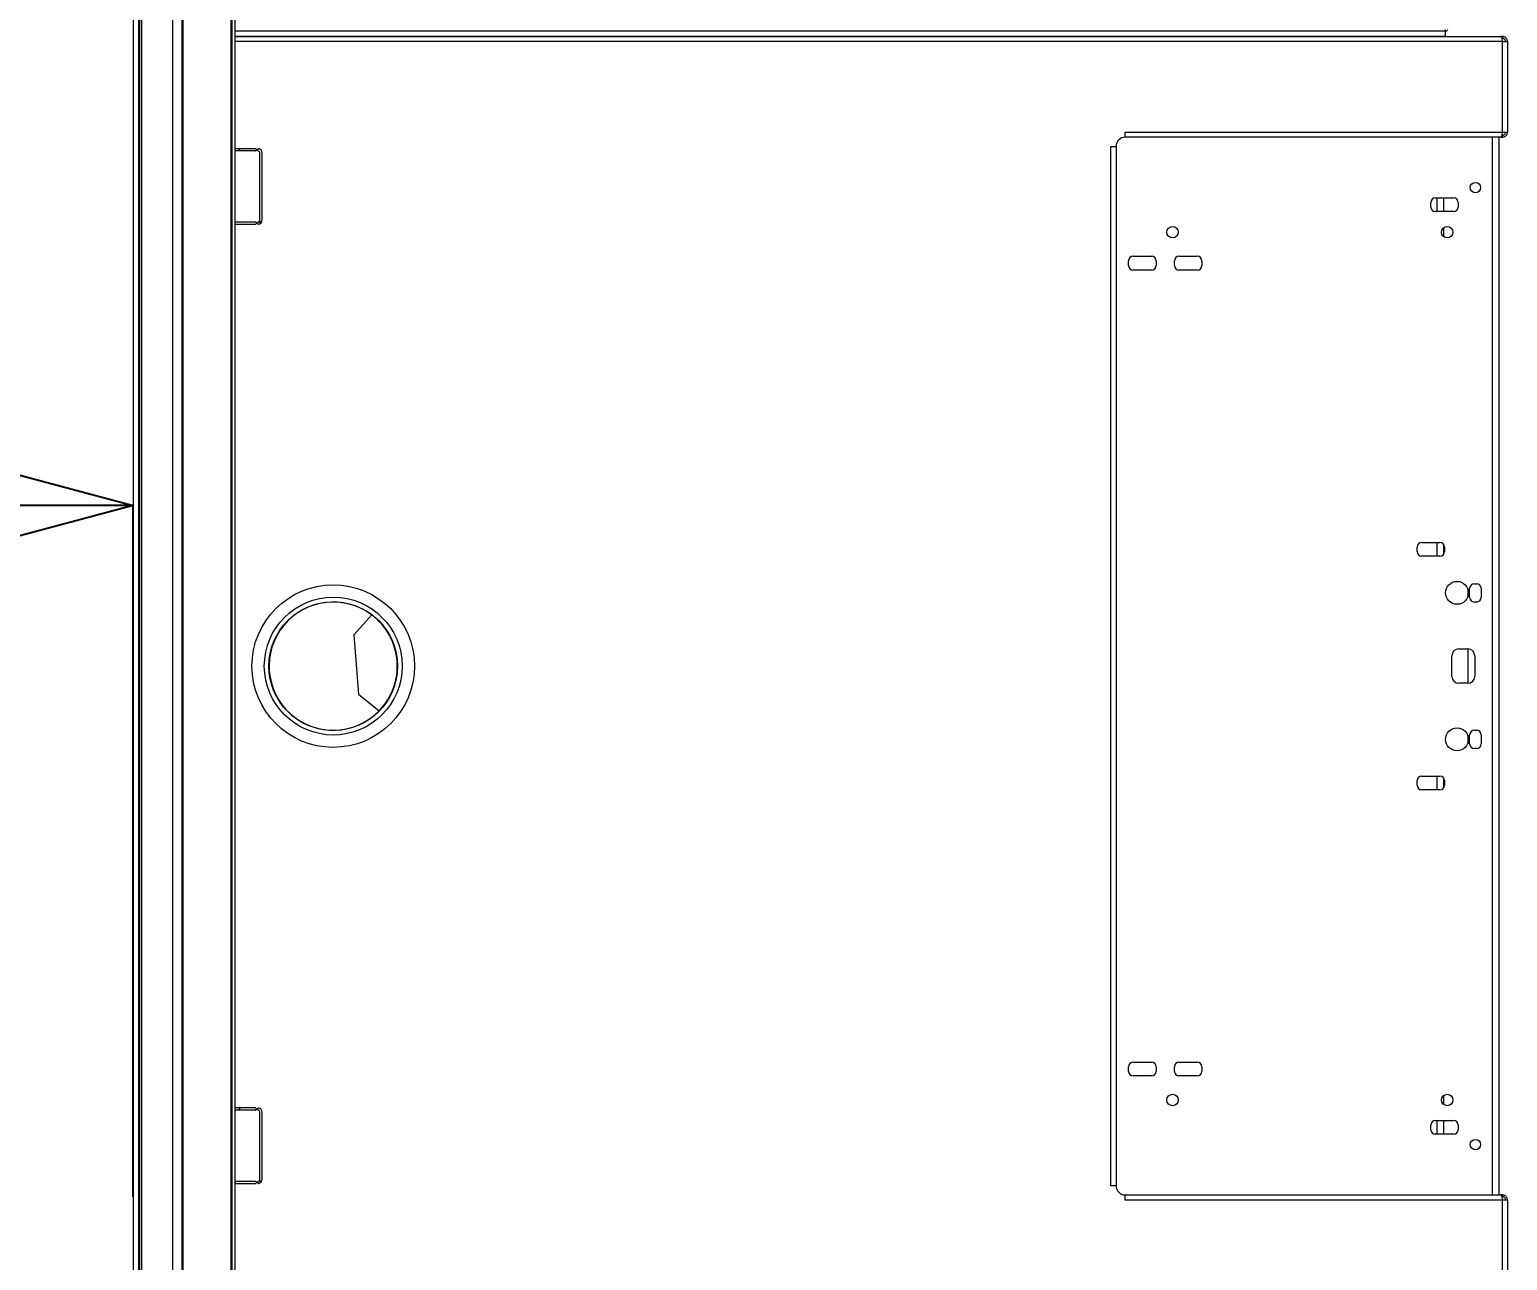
# Model space of a CAD drawing. Extents: x -150237 to 313168, y -187365 to 36962.
# Drawn here: x -37212 to -36566, y -165721 to -165183 of the extents above; entities that cross this region are included whole.
import ezdxf

# ---------------------------------------------------------------- set-up
doc = ezdxf.new("R2010")
doc.units = 0
doc.header["$LTSCALE"] = 50
doc.header["$PDMODE"] = 34
doc.header["$PDSIZE"] = 20
doc.layers.get('0').update_dxf_attribs({"linetype": 'CONTINUOUS'})
doc.layers.get('Defpoints').update_dxf_attribs({"linetype": 'CONTINUOUS'})
doc.layers.add('оборудование', color=90, linetype='CONTINUOUS')
doc.styles.get("Standard").update_dxf_attribs({"font": 'isocpeur.ttf'})
doc.dimstyles.get("Standard").update_dxf_attribs({"dimscale": 0, "dimtxt": 180, "dimasz": 75, "dimexe": 0, "dimexo": 0, "dimgap": 30, "dimtad": 1, "dimdec": 0, "dimdsep": 46, "dimtxsty": 'Standard', "dimblk1": 'OPEN30', "dimblk2": 'OPEN30', "dimsah": 1, "dimcen": 25, "dimadec": 0, "dimazin": 0, "dimtfac": 1, "dimtdec": 0, "dimtmove": 0, "dimatfit": 3, "dimldrblk": 'OPEN30', "dimfxl": 1, "dimtolj": 1, "dimtzin": 0, "dimarcsym": 0})

# ---------------------------------------------------------------- blocks, each defined once
blk = doc.blocks.new('*U70')
at = {"layer": 'оборудование', "color": 1, "linetype": 'Continuous', "lineweight": 15}
for p, q in [((2250.3, -0.03), (49.7, -0.03)), ((2250.3, -2.37), (49.7, -2.37)), ((49.7, -3.05), (2250.3, -3.05)), ((2250.3, -3.7), (49.8, -3.7)), ((2250.3, -17.23), (49.8, -17.23)), ((2250.3, -21.3), (49.7, -21.3)), ((2250.3, -21.73), (49.7, -21.73)), ((49.7, -42.9), (2250.3, -42.9)), ((49.7, -43.34), (2250.3, -43.34)), ((49.7, -44.73), (2250.3, -44.73)), ((748.75, -44.73), (748.75, -53.55)), ((749.75, -44.73), (749.75, -53.55)), ((780.75, -53.55), (780.75, -44.73)), ((781.75, -53.55), (781.75, -44.73)), ((1167.75, -44.73), (1167.75, -53.55)), ((1168.75, -44.73), (1168.75, -53.55)), ((1199.75, -53.55), (1199.75, -44.73)), ((1200.75, -53.55), (1200.75, -44.73)), ((1247.55, -598.3), (1247.55, -44.73)), ((1249.75, -44.73), (1249.75, -597.59)), ((1249.85, -44.73), (1249.85, -573.5)), ((1252.05, -573.5), (1252.05, -44.73)), ((749.5, -53.8), (749, -53.8)), ((749.02, -54.5), (749.53, -54.5)), ((749.08, -55.6), (750, -55.6)), ((750, -55.16), (750, -55.6)), ((750, -55.6), (750, -56.36)), ((750.75, -55.5), (779.75, -55.5)), ((750.75, -56.5), (779.75, -56.5)), ((780.98, -54.5), (781.48, -54.5)), ((781.5, -53.8), (781, -53.8)), ((1168.5, -53.8), (1168, -53.8)), ((1168.02, -54.5), (1168.53, -54.5)), ((1168.08, -55.6), (1169, -55.6)), ((1169, -55.16), (1169, -55.6)), ((1169, -55.6), (1169, -56.36)), ((1169.75, -55.5), (1198.75, -55.5)), ((1169.75, -56.5), (1198.75, -56.5)), ((1199.98, -54.5), (1200.48, -54.5)), ((1200.5, -53.8), (1200, -53.8)), ((1249.75, -55.6), (1249.85, -55.6)), ((1249.85, -57.27), (1249.75, -57.39)), ((1249.75, -70.5), (1249.85, -70.5)), ((1249.75, -73.5), (1249.85, -73.5)), ((1249.85, -73.87), (1249.75, -73.87)), ((1249.75, -75.27), (1249.85, -75.27)), ((1249.85, -75.87), (1249.75, -75.95)), ((988.48, -96.47), (962.56, -98.47)), ((997.12, -104.35), (988.48, -96.47)), ((962.56, -98.47), (955.24, -107.59)), ((1249.75, -106.6), (1249.85, -106.68)), ((1249.85, -107.27), (1249.75, -107.27)), ((747.75, -427.3), (1201.75, -427.3)), ((747.75, -429.5), (747.75, -427.3)), ((1201.75, -429.5), (747.75, -429.5)), ((1201.75, -427.3), (1201.75, -429.5)), ((741.55, -433.5), (743.75, -433.5)), ((741.55, -598.3), (741.55, -433.5)), ((743.75, -433.5), (743.75, -597.59)), ((795.75, -445), (795.75, -437)), ((797.75, -435), (799.75, -435)), ((801.75, -437), (801.75, -445)), ((1147.75, -445), (1147.75, -437)), ((1149.75, -435), (1151.75, -435)), ((1153.75, -437), (1153.75, -445)), ((1205.75, -433.5), (1207.95, -433.5)), ((1205.75, -597.59), (1205.75, -433.5)), ((1207.95, -433.5), (1207.95, -598.3)), ((799.75, -447), (797.75, -447)), ((1151.75, -447), (1149.75, -447)), ((795.75, -465), (795.75, -457)), ((797.75, -455), (799.75, -455)), ((801.75, -457), (801.75, -465)), ((1147.75, -465), (1147.75, -457)), ((1149.75, -455), (1151.75, -455)), ((1153.75, -457), (1153.75, -465)), ((799.75, -467), (797.75, -467)), ((1151.75, -467), (1149.75, -467)), ((1249.75, -532.75), (1249.85, -532.75)), ((1249.75, -535.75), (1249.85, -535.75)), ((922.75, -561), (924.75, -561)), ((1024.75, -561), (1026.75, -561)), ((772.25, -567), (774.25, -567)), ((920.75, -571), (920.75, -563)), ((926.75, -563), (926.75, -571)), ((1022.75, -571), (1022.75, -563)), ((1028.75, -563), (1028.75, -571)), ((1175.25, -567), (1177.25, -567)), ((770.25, -577), (770.25, -569)), ((770.25, -569.75), (776.25, -569.75)), ((770.25, -572.75), (776.25, -572.75)), ((776.25, -569), (776.25, -577)), ((783.22, -572.75), (787.29, -572.75)), ((920.75, -569.75), (926.75, -569.75)), ((921.78, -572.75), (925.72, -572.75)), ((924.75, -573), (922.75, -573)), ((1022.75, -569.75), (1028.75, -569.75)), ((1023.78, -572.75), (1027.72, -572.75)), ((1026.75, -573), (1024.75, -573)), ((1162.22, -572.75), (1166.29, -572.75)), ((1173.25, -577), (1173.25, -569)), ((1173.25, -569.75), (1179.25, -569.75)), ((1173.25, -572.75), (1179.25, -572.75)), ((1179.25, -569), (1179.25, -577)), ((1249.75, -569.75), (1249.85, -569.75)), ((1249.75, -572.75), (1249.85, -572.75)), ((1249.85, -573.5), (1252.05, -573.5)), ((1252.05, -573.5), (1252.82, -573.5)), ((774.25, -579), (772.25, -579)), ((967.25, -583.2), (967.25, -579.2)), ((970.25, -576.2), (979.25, -576.2)), ((982.25, -579.2), (982.25, -583.2)), ((1177.25, -579), (1175.25, -579)), ((938.75, -587), (938.75, -586)), ((940.75, -584), (944.75, -584)), ((944.54, -583.17), (940.97, -583.17)), ((946.75, -586), (946.75, -587)), ((982.25, -583.17), (967.25, -583.17)), ((979.25, -586.2), (970.25, -586.2)), ((1002.75, -587), (1002.75, -586)), ((1004.75, -584), (1008.75, -584)), ((1008.54, -583.17), (1004.97, -583.17)), ((1010.75, -586), (1010.75, -587)), ((743.75, -593.91), (1205.75, -593.91)), ((944.75, -588.98), (940.75, -588.98)), ((944.75, -589), (940.75, -589)), ((1008.75, -588.98), (1004.75, -588.98)), ((1008.75, -589), (1004.75, -589)), ((701.95, -598.3), (741.55, -598.3)), ((741.55, -600.5), (741.55, -598.3)), ((742.95, -598.3), (742.95, -597.99)), ((743.75, -598.3), (742.95, -598.3)), ((743.75, -596.91), (1205.75, -596.91)), ((743.75, -598.3), (743.75, -597.59)), ((1205.75, -597.59), (1205.75, -598.3)), ((1205.75, -598.3), (1206.55, -598.3)), ((1206.55, -597.99), (1206.55, -598.3)), ((1207.95, -598.3), (1247.55, -598.3)), ((1207.95, -598.3), (1207.95, -600.5)), ((1247.55, -598.3), (1247.55, -600.5)), ((1248.95, -597.99), (1248.95, -598.3)), ((1249.75, -598.3), (1248.95, -598.3)), ((1249.75, -598.3), (1249.75, -597.59)), ((741.55, -600.5), (701.95, -600.5)), ((1247.55, -600.5), (1207.95, -600.5))]:
    blk.add_line(p, q, dxfattribs=at)
for centre, radius in [((974.75, -87.5), 35.5), ((974.75, -87.5), 30.1), ((974.75, -87.5), 28.1), ((785.25, -454.2), 2.5), ((1164.25, -454.2), 2.5), ((785.25, -574.2), 2.5), ((942.75, -578.5), 5), ((1006.75, -578.5), 5), ((1164.25, -574.2), 2.5), ((765.75, -586.5), 2.25), ((1183.75, -586.5), 2.25)]:
    blk.add_circle(centre, radius, dxfattribs=at)
for centre, radius, start, end in [((780, -48), 2, 28.95502, 67.97569), ((1199, -48), 2, 28.95502, 67.97569), ((749, -53.55), 0.25, 180, 270), ((749.02, -54.75), 0.25, 90, 188.21321), ((750.75, -54.5), 2, 188.21321, 270), ((749.5, -53.55), 0.25, 270, 0), ((749.53, -54.75), 0.25, 11.53696, 90), ((750.75, -54.5), 1, 191.53696, 270), ((779.75, -54.5), 1, 270, 348.46304), ((779.75, -54.5), 2, 270, 351.78679), ((780.98, -54.75), 0.25, 90, 168.46304), ((781, -53.55), 0.25, 180, 270), ((781.48, -54.75), 0.25, 351.78679, 90), ((781.5, -53.55), 0.25, 270, 0), ((1168, -53.55), 0.25, 180, 270), ((1168.02, -54.75), 0.25, 90, 188.21321), ((1169.75, -54.5), 2, 188.21321, 270), ((1168.5, -53.55), 0.25, 270, 0), ((1168.53, -54.75), 0.25, 11.53696, 90), ((1169.75, -54.5), 1, 191.53696, 270), ((1198.75, -54.5), 1, 270, 348.46304), ((1198.75, -54.5), 2, 270, 351.78679), ((1199.98, -54.75), 0.25, 90, 168.46304), ((1200, -53.55), 0.25, 180, 270), ((1200.48, -54.75), 0.25, 351.78679, 90), ((1200.5, -53.55), 0.25, 270, 0), ((974.75, -87.5), 28, 323.01049, 225.82974), ((974.75, -87.5), 28, 225.82974, 323.01049), ((747.75, -433.5), 4, 90, 180), ((1201.75, -433.5), 4, 0, 90), ((797.75, -437), 2, 90, 180), ((799.75, -437), 2, 0, 90), ((1149.75, -437), 2, 90, 180), ((1151.75, -437), 2, 0, 90), ((797.75, -445), 2, 180, 270), ((799.75, -445), 2, 270, 0), ((1149.75, -445), 2, 180, 270), ((1151.75, -445), 2, 270, 0), ((797.75, -457), 2, 90, 180), ((799.75, -457), 2, 0, 90), ((1149.75, -457), 2, 90, 180), ((1151.75, -457), 2, 0, 90), ((797.75, -465), 2, 180, 270), ((799.75, -465), 2, 270, 0), ((1149.75, -465), 2, 180, 270), ((1151.75, -465), 2, 270, 0), ((922.75, -563), 2, 90, 180), ((924.75, -563), 2, 0, 90), ((1024.75, -563), 2, 90, 180), ((1026.75, -563), 2, 0, 90), ((772.25, -569), 2, 90, 180), ((774.25, -569), 2, 0, 90), ((1175.25, -569), 2, 90, 180), ((1177.25, -569), 2, 0, 90), ((922.75, -571), 2, 180, 270), ((924.75, -571), 2, 270, 0), ((1024.75, -571), 2, 180, 270), ((1026.75, -571), 2, 270, 0), ((1254.5, -572), 3, 210, 234.91297), ((772.25, -577), 2, 180, 270), ((774.25, -577), 2, 270, 0), ((970.25, -579.2), 3, 90, 180), ((979.25, -579.2), 3, 0, 90), ((1175.25, -577), 2, 180, 270), ((1177.25, -577), 2, 270, 0), ((940.75, -586), 2, 90, 180), ((940.75, -587), 2, 180, 270), ((944.75, -586), 2, 0, 90), ((944.75, -587), 2, 270, 0), ((970.25, -583.2), 3, 180, 270), ((979.25, -583.2), 3, 270, 0), ((1004.75, -586), 2, 90, 180), ((1004.75, -587), 2, 180, 270), ((1008.75, -586), 2, 0, 90), ((1008.75, -587), 2, 270, 0)]:
    blk.add_arc(centre, radius, start, end, dxfattribs=at)
for points, knots in [([(743.75, -597.59), (743.73, -597.65), (743.68, -597.75), (743.28, -597.91), (742.7, -598.06), (742.09, -598.19), (741.69, -598.27), (741.55, -598.3)], [0, 0, 0, 0, 0.2191461, 0.43831, 0.6574754, 0.8766489, 1, 1, 1, 1]), ([(741.55, -600.5), (741.8, -600.48), (742.31, -600.43), (742.98, -600.03), (743.48, -599.45), (743.72, -598.84), (743.74, -598.44), (743.75, -598.3)], [0, 0, 0, 0, 0.219147, 0.438318, 0.65748, 0.876646, 1, 1, 1, 1]), ([(741.55, -599.7), (741.72, -599.68), (742.05, -599.65), (742.48, -599.39), (742.8, -599), (742.94, -598.61), (742.95, -598.37), (742.95, -598.3)], [0, 0, 0, 0, 0.225574, 0.45116, 0.676754, 0.902351, 1, 1, 1, 1]), ([(1207.95, -598.3), (1207.7, -598.25), (1207.19, -598.15), (1206.53, -597.99), (1206.03, -597.84), (1205.78, -597.7), (1205.76, -597.62), (1205.75, -597.59)], [0, 0, 0, 0, 0.219146, 0.438315, 0.65748, 0.876648, 1, 1, 1, 1]), ([(1205.75, -598.3), (1205.78, -598.55), (1205.83, -599.06), (1206.22, -599.73), (1206.8, -600.23), (1207.42, -600.47), (1207.81, -600.49), (1207.95, -600.5)], [0, 0, 0, 0, 0.219145, 0.438313, 0.657479, 0.876647, 1, 1, 1, 1]), ([(1206.55, -598.3), (1206.57, -598.47), (1206.6, -598.8), (1206.87, -599.23), (1207.26, -599.55), (1207.64, -599.69), (1207.88, -599.7), (1207.95, -599.7)], [0, 0, 0, 0, 0.225565, 0.451162, 0.676753, 0.90235, 1, 1, 1, 1]), ([(1249.75, -597.59), (1249.73, -597.65), (1249.68, -597.75), (1249.28, -597.91), (1248.7, -598.06), (1248.09, -598.19), (1247.69, -598.27), (1247.55, -598.3)], [0, 0, 0, 0, 0.219147, 0.438312, 0.657482, 0.876648, 1, 1, 1, 1]), ([(1247.55, -600.5), (1247.8, -600.48), (1248.31, -600.43), (1248.98, -600.03), (1249.48, -599.45), (1249.72, -598.84), (1249.74, -598.44), (1249.75, -598.3)], [0, 0, 0, 0, 0.219143, 0.438311, 0.657479, 0.876646, 1, 1, 1, 1]), ([(1247.55, -599.7), (1247.72, -599.68), (1248.05, -599.65), (1248.48, -599.39), (1248.8, -599), (1248.94, -598.61), (1248.95, -598.37), (1248.95, -598.3)], [0, 0, 0, 0, 0.225563, 0.45116, 0.676752, 0.90235, 1, 1, 1, 1])]:
    blk.add_open_spline(points, degree=3, knots=knots, dxfattribs=at)
blk = doc.blocks.new('_OPEN30')
at = {"color": 0, "linetype": 'ByBlock'}
for p, q in [((-1, 0.2679), (0, 0)), ((0, 0), (-1, -0.2679)), ((0, 0), (-1, 0))]:
    blk.add_line(p, q, dxfattribs=at)
blk = doc.blocks.new('*D396')
at = {"color": 0, "lineweight": -2, "transparency": 16777216}
for p, q in [((-38016.53, -165692.95), (-38016.53, -165390.99)), ((-37241.53, -165390.99), (-37941.53, -165390.99)), ((-37166.53, -165692.95), (-37166.53, -165390.99))]:
    blk.add_line(p, q, dxfattribs=at)
at = {"layer": 'Defpoints', "color": 0, "transparency": 16777216}
for p in [(-38016.53, -165390.99), (-38016.53, -165692.95), (-37166.53, -165692.95)]:
    blk.add_point(p, dxfattribs=at)
at = {"color": 0, "lineweight": -2, "transparency": 16777216, "xscale": 75, "yscale": 75, "zscale": 75, "rotation": 180}
blk.add_blockref('_OPEN30', (-38016.53, -165390.99), dxfattribs=at)
at = {"color": 0, "lineweight": -2, "transparency": 16777216, "xscale": 75, "yscale": 75, "zscale": 75}
blk.add_blockref('_OPEN30', (-37166.53, -165390.99), dxfattribs=at)
at = {"color": 0, "transparency": 16777216, "insert": (-37591.53, -165270.99), "char_height": 180, "attachment_point": 5}
blk.add_mtext('\\A1;850', dxfattribs=at)

msp = doc.modelspace()

# ---------------------------------------------------------------- block references
at = {"lineweight": 5, "rotation": 90}
msp.add_blockref('*U70', (-37166.56, -166435.9), dxfattribs=at)

# ---------------------------------------------------------------- dimensions: what is measured, and where the dimension line sits
dim = msp.add_linear_dim(base=(-38016.53, -165390.99), p1=(-37166.53, -165692.95), p2=(-38016.53, -165692.95), dimstyle='Standard', override={"dimscale": 1, "dimarcsym": 2})
dim.commit()
dim.dimension.update_dxf_attribs({"geometry": '*D396', "text_midpoint": (-37591.53, -165270.99)})

doc.saveas('drawing.dxf')
